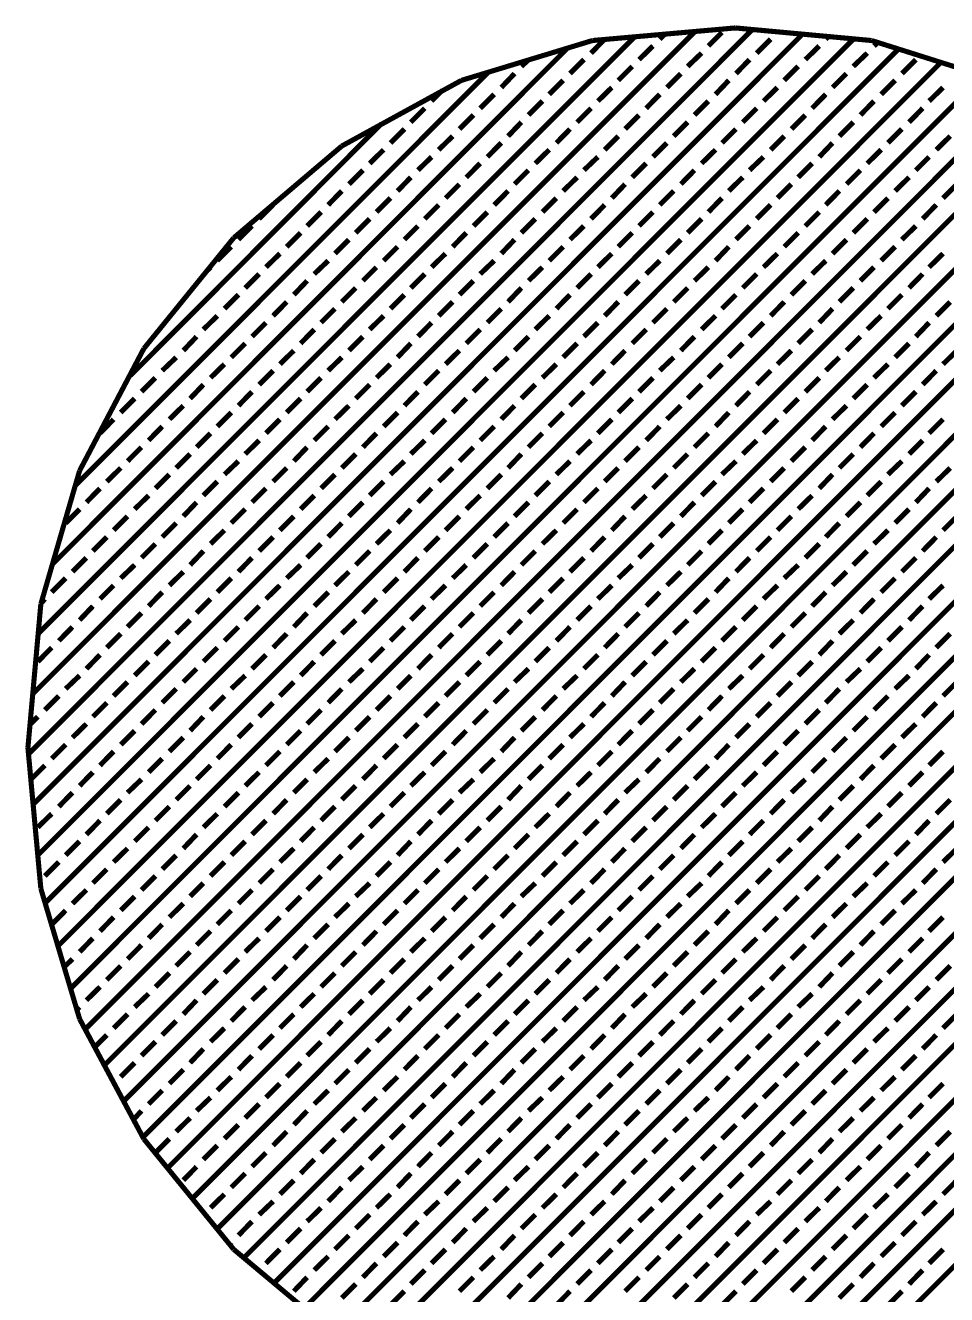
# Model space of a CAD drawing. Extents: x 2 to 176, y -19 to 159.
# Drawn here: x 107.793 to 108.481, y 120.808 to 121.756 of the extents above; entities that cross this region are included whole.
import ezdxf

# ---------------------------------------------------------------- set-up
doc = ezdxf.new("R2010")
doc.units = 0
doc.layers.add('BG_SILKSCREEN_TOP', color=7, linetype='CONTINUOUS')

msp = doc.modelspace()

# ---------------------------------------------------------------- linework, layer by layer
at = {"layer": 'BG_SILKSCREEN_TOP', "const_width": 0.00381}
for points in [[(108.32338, 121.753884), (108.2167, 121.744486)], [(108.425234, 121.744486), (108.32338, 121.753884)], [(107.795568, 121.212102), (108.336334, 121.752868)], [(107.798362, 121.256552), (108.293408, 121.751344)], [(107.79887, 121.174256), (108.373672, 121.749312)], [(107.802426, 121.13641), (108.411518, 121.745502)], [(107.802934, 121.302018), (108.247942, 121.747026)], [(108.2167, 121.744486), (108.11891, 121.714768)], [(108.215684, 121.735088), (108.225336, 121.744994)], [(108.266992, 121.745502), (108.270802, 121.749312)], [(108.303314, 121.740422), (108.313474, 121.750582)], [(108.339382, 121.735088), (108.349796, 121.745502)], [(108.390944, 121.745502), (108.392722, 121.74728)], [(108.520992, 121.71426), (108.425234, 121.744486)], [(107.808014, 121.10085), (108.4453, 121.738136)], [(107.813602, 121.353834), (108.198158, 121.738898)], [(108.251498, 121.730262), (108.261912, 121.740422)], [(108.28782, 121.725182), (108.298234, 121.735088)], [(108.375704, 121.730262), (108.386118, 121.740422)], [(108.411518, 121.725182), (108.421932, 121.735088)], [(108.427012, 121.740422), (108.429806, 121.742962)], [(107.817666, 121.068846), (108.476796, 121.727976)], [(108.163614, 121.725182), (108.168948, 121.730008)], [(108.199936, 121.719848), (108.21035, 121.730262)], [(108.323888, 121.719848), (108.334048, 121.730262)], [(108.44784, 121.719848), (108.458254, 121.730262)], [(107.827064, 121.037096), (108.508292, 121.718324)], [(107.83062, 121.412508), (108.13923, 121.721118)], [(108.148628, 121.709434), (108.158534, 121.719848)], [(108.236004, 121.714768), (108.246418, 121.725182)], [(108.272326, 121.709434), (108.28274, 121.719848)], [(108.359956, 121.714768), (108.37037, 121.725182)], [(108.396024, 121.709434), (108.406438, 121.719848)], [(108.11891, 121.714768), (108.029502, 121.665746)], [(108.096558, 121.699274), (108.104686, 121.707402)], [(108.184442, 121.704354), (108.194856, 121.714768)], [(108.220764, 121.699274), (108.231178, 121.709434)], [(108.308648, 121.704354), (108.318554, 121.714768)], [(108.344462, 121.699274), (108.354876, 121.709434)], [(108.432346, 121.704354), (108.44276, 121.714768)], [(108.46816, 121.699274), (108.478574, 121.709434)], [(107.837986, 121.006616), (108.53674, 121.70537)], [(108.13288, 121.69394), (108.143294, 121.704354)], [(108.168948, 121.68886), (108.179362, 121.699274)], [(108.256832, 121.69394), (108.266992, 121.704354)], [(108.2929, 121.68886), (108.303314, 121.699274)], [(108.380784, 121.69394), (108.390944, 121.704354)], [(108.416852, 121.68886), (108.427012, 121.699274)], [(107.85221, 120.979692), (108.56341, 121.690638)], [(108.081064, 121.683526), (108.091478, 121.69394)], [(108.117386, 121.678446), (108.1278, 121.68886)], [(108.20527, 121.683526), (108.215684, 121.69394)], [(108.241084, 121.678446), (108.251498, 121.68886)], [(108.328968, 121.683526), (108.339382, 121.69394)], [(108.36529, 121.678446), (108.375704, 121.68886)], [(108.453174, 121.683526), (108.463334, 121.69394)], [(107.871514, 121.494296), (108.058966, 121.682256)], [(108.065824, 121.668032), (108.076238, 121.678446)], [(108.153708, 121.673112), (108.163614, 121.683526)], [(108.189776, 121.668032), (108.199936, 121.678446)], [(108.277406, 121.673112), (108.28782, 121.683526)], [(108.313474, 121.668032), (108.323888, 121.678446)], [(108.401104, 121.673112), (108.411518, 121.683526)], [(108.437426, 121.668032), (108.44784, 121.678446)], [(107.866688, 120.953022), (108.589826, 121.675906)], [(108.101892, 121.662952), (108.112306, 121.673112)], [(108.225844, 121.662952), (108.236004, 121.673112)], [(108.349796, 121.662952), (108.359956, 121.673112)], [(108.473494, 121.662952), (108.483908, 121.673112)], [(107.880912, 120.925844), (108.615226, 121.660158)], [(108.029502, 121.665746), (107.94873, 121.597166)], [(108.05033, 121.652792), (108.060744, 121.662952)], [(108.138214, 121.657618), (108.148628, 121.668032)], [(108.174028, 121.652792), (108.184442, 121.662952)], [(108.261912, 121.657618), (108.272326, 121.668032)], [(108.298234, 121.652792), (108.308648, 121.662952)], [(108.386118, 121.657618), (108.396024, 121.668032)], [(108.421932, 121.652792), (108.432346, 121.662952)], [(108.086398, 121.647712), (108.096558, 121.657618)], [(108.122466, 121.642378), (108.13288, 121.652792)], [(108.21035, 121.647712), (108.220764, 121.657618)], [(108.246418, 121.642378), (108.256832, 121.652792)], [(108.334048, 121.647712), (108.344462, 121.657618)], [(108.37037, 121.642378), (108.380784, 121.652792)], [(108.458254, 121.647712), (108.46816, 121.657618)], [(107.899454, 120.902984), (108.637578, 121.641108)], [(108.034836, 121.637298), (108.04525, 121.647712)], [(108.071158, 121.632218), (108.081064, 121.642378)], [(108.158534, 121.637298), (108.168948, 121.647712)], [(108.194856, 121.632218), (108.20527, 121.642378)], [(108.28274, 121.637298), (108.2929, 121.647712)], [(108.318554, 121.632218), (108.328968, 121.642378)], [(108.406438, 121.637298), (108.416852, 121.647712)], [(108.44276, 121.632218), (108.453174, 121.642378)], [(108.019342, 121.621804), (108.029502, 121.632218)], [(108.106972, 121.626884), (108.117386, 121.637298)], [(108.143294, 121.621804), (108.153708, 121.632218)], [(108.231178, 121.626884), (108.241084, 121.637298)], [(108.266992, 121.621804), (108.277406, 121.632218)], [(108.354876, 121.626884), (108.36529, 121.637298)], [(108.390944, 121.621804), (108.401104, 121.632218)], [(108.478574, 121.626884), (108.488988, 121.637298)], [(107.917996, 120.880378), (108.659676, 121.622058)], [(107.96778, 121.61139), (107.978194, 121.621804)], [(108.05541, 121.61647), (108.065824, 121.626884)], [(108.091478, 121.61139), (108.101892, 121.621804)], [(108.179362, 121.61647), (108.189776, 121.626884)], [(108.215684, 121.61139), (108.225844, 121.621804)], [(108.303314, 121.61647), (108.313474, 121.626884)], [(108.339382, 121.61139), (108.349796, 121.621804)], [(108.427012, 121.61647), (108.437426, 121.626884)], [(108.463334, 121.61139), (108.473494, 121.621804)], [(108.003594, 121.606056), (108.014008, 121.61647)], [(108.1278, 121.606056), (108.138214, 121.61647)], [(108.251498, 121.606056), (108.261912, 121.61647)], [(108.375704, 121.606056), (108.386118, 121.61647)], [(107.936538, 120.857518), (108.682028, 121.603262)], [(107.952286, 121.595896), (107.962446, 121.606056)], [(108.039916, 121.600976), (108.05033, 121.61139)], [(108.076238, 121.595896), (108.086398, 121.606056)], [(108.163614, 121.600976), (108.174028, 121.61139)], [(108.199936, 121.595896), (108.21035, 121.606056)], [(108.28782, 121.600976), (108.298234, 121.61139)], [(108.323888, 121.595896), (108.334048, 121.606056)], [(108.411518, 121.600976), (108.421932, 121.61139)], [(108.44784, 121.595896), (108.458254, 121.606056)], [(107.94873, 121.597166), (107.881674, 121.514616)], [(107.988354, 121.590562), (107.998768, 121.600976)], [(108.024422, 121.585482), (108.034836, 121.595896)], [(108.112306, 121.590562), (108.122466, 121.600976)], [(108.148628, 121.585482), (108.158534, 121.595896)], [(108.236004, 121.590562), (108.246418, 121.600976)], [(108.272326, 121.585482), (108.28274, 121.595896)], [(108.359956, 121.590562), (108.37037, 121.600976)], [(108.396024, 121.585482), (108.406438, 121.595896)], [(107.936538, 121.580148), (107.946952, 121.590562)], [(107.97286, 121.575322), (107.983274, 121.585482)], [(108.060744, 121.580148), (108.071158, 121.590562)], [(108.096558, 121.575322), (108.106972, 121.585482)], [(108.184442, 121.580148), (108.194856, 121.590562)], [(108.220764, 121.575322), (108.231178, 121.585482)], [(108.308648, 121.580148), (108.318554, 121.590562)], [(108.344462, 121.575322), (108.354876, 121.585482)], [(108.432346, 121.580148), (108.44276, 121.590562)], [(108.46816, 121.575322), (108.478574, 121.585482)], [(107.929172, 121.572782), (107.931458, 121.575322)], [(107.95635, 120.835928), (108.702348, 121.58218)], [(108.008928, 121.570242), (108.019342, 121.580148)], [(108.04525, 121.565162), (108.05541, 121.575322)], [(108.13288, 121.570242), (108.143294, 121.580148)], [(108.168948, 121.565162), (108.179362, 121.575322)], [(108.256832, 121.570242), (108.266992, 121.580148)], [(108.2929, 121.565162), (108.303314, 121.575322)], [(108.380784, 121.570242), (108.390944, 121.580148)], [(108.416852, 121.565162), (108.427012, 121.575322)], [(107.957366, 121.559828), (107.96778, 121.570242)], [(107.993688, 121.554748), (108.003594, 121.565162)], [(108.081064, 121.559828), (108.091478, 121.570242)], [(108.117386, 121.554748), (108.1278, 121.565162)], [(108.20527, 121.559828), (108.215684, 121.570242)], [(108.241084, 121.554748), (108.251498, 121.565162)], [(108.328968, 121.559828), (108.339382, 121.570242)], [(108.36529, 121.554748), (108.375704, 121.565162)], [(108.453174, 121.559828), (108.463334, 121.570242)], [(107.941872, 121.544334), (107.952286, 121.554748)], [(107.978956, 120.817132), (108.721398, 121.559574)], [(108.029502, 121.549414), (108.039916, 121.559828)], [(108.065824, 121.544334), (108.076238, 121.554748)], [(108.153708, 121.549414), (108.163614, 121.559828)], [(108.189776, 121.544334), (108.199936, 121.554748)], [(108.277406, 121.549414), (108.28782, 121.559828)], [(108.313474, 121.544334), (108.323888, 121.554748)], [(108.401104, 121.549414), (108.411518, 121.559828)], [(108.437426, 121.544334), (108.44784, 121.554748)], [(107.978194, 121.539), (107.988354, 121.549414)], [(108.101892, 121.539), (108.112306, 121.549414)], [(108.225844, 121.539), (108.236004, 121.549414)], [(108.349796, 121.539), (108.359956, 121.549414)], [(108.473494, 121.539), (108.483908, 121.549414)], [(107.926124, 121.52884), (107.936538, 121.539)], [(108.001054, 120.798082), (108.73994, 121.536968)], [(108.014008, 121.53392), (108.024422, 121.544334)], [(108.05033, 121.52884), (108.060744, 121.539)], [(108.138214, 121.53392), (108.148628, 121.544334)], [(108.174028, 121.52884), (108.184442, 121.539)], [(108.261912, 121.53392), (108.272326, 121.544334)], [(108.298234, 121.52884), (108.308648, 121.539)], [(108.386118, 121.53392), (108.396024, 121.544334)], [(108.421932, 121.52884), (108.432346, 121.539)], [(107.962446, 121.523506), (107.97286, 121.53392)], [(107.998768, 121.518426), (108.008928, 121.52884)], [(108.086398, 121.523506), (108.096558, 121.53392)], [(108.122466, 121.518426), (108.13288, 121.52884)], [(108.21035, 121.523506), (108.220764, 121.53392)], [(108.246418, 121.518426), (108.256832, 121.52884)], [(108.334048, 121.523506), (108.344462, 121.53392)], [(108.37037, 121.518426), (108.380784, 121.52884)], [(108.458254, 121.523506), (108.46816, 121.53392)], [(107.911138, 121.513092), (107.921044, 121.523506)], [(107.946952, 121.508012), (107.957366, 121.518426)], [(108.034836, 121.513092), (108.04525, 121.523506)], [(108.071158, 121.508012), (108.081064, 121.518426)], [(108.158534, 121.513092), (108.168948, 121.523506)], [(108.194856, 121.508012), (108.20527, 121.518426)], [(108.28274, 121.513092), (108.2929, 121.523506)], [(108.318554, 121.508012), (108.328968, 121.518426)], [(108.406438, 121.513092), (108.416852, 121.523506)], [(108.44276, 121.508012), (108.453174, 121.518426)], [(107.881674, 121.514616), (107.833668, 121.42343)], [(107.89539, 121.498106), (107.905804, 121.508012)], [(107.983274, 121.502932), (107.993688, 121.513092)], [(108.019342, 121.498106), (108.029502, 121.508012)], [(108.02366, 120.77954), (108.758736, 121.514616)], [(108.106972, 121.502932), (108.117386, 121.513092)], [(108.143294, 121.498106), (108.153708, 121.508012)], [(108.231178, 121.502932), (108.241084, 121.513092)], [(108.266992, 121.498106), (108.277406, 121.508012)], [(108.354876, 121.502932), (108.36529, 121.513092)], [(108.390944, 121.498106), (108.401104, 121.508012)], [(108.478574, 121.502932), (108.488988, 121.513092)], [(107.931458, 121.492772), (107.941872, 121.502932)], [(107.96778, 121.487692), (107.978194, 121.498106)], [(108.05541, 121.492772), (108.065824, 121.502932)], [(108.091478, 121.487692), (108.101892, 121.498106)], [(108.179362, 121.492772), (108.189776, 121.502932)], [(108.215684, 121.487692), (108.225844, 121.498106)], [(108.303314, 121.492772), (108.313474, 121.502932)], [(108.339382, 121.487692), (108.349796, 121.498106)], [(108.427012, 121.492772), (108.437426, 121.502932)], [(108.463334, 121.487692), (108.473494, 121.498106)], [(107.879896, 121.482358), (107.89031, 121.492772)], [(108.003594, 121.482358), (108.014008, 121.492772)], [(108.048806, 120.763284), (108.773976, 121.488454)], [(108.1278, 121.482358), (108.138214, 121.492772)], [(108.251498, 121.482358), (108.261912, 121.492772)], [(108.375704, 121.482358), (108.386118, 121.492772)], [(107.916218, 121.477278), (107.926124, 121.487692)], [(107.952286, 121.471944), (107.962446, 121.482358)], [(108.039916, 121.477278), (108.05033, 121.487692)], [(108.076238, 121.471944), (108.086398, 121.482358)], [(108.163614, 121.477278), (108.174028, 121.487692)], [(108.199936, 121.471944), (108.21035, 121.482358)], [(108.28782, 121.477278), (108.298234, 121.487692)], [(108.323888, 121.471944), (108.334048, 121.482358)], [(108.411518, 121.477278), (108.421932, 121.487692)], [(108.44784, 121.471944), (108.458254, 121.482358)], [(107.864402, 121.466864), (107.874816, 121.477278)], [(107.900724, 121.461784), (107.911138, 121.471944)], [(107.988354, 121.466864), (107.998768, 121.477278)], [(108.024422, 121.461784), (108.034836, 121.471944)], [(108.112306, 121.466864), (108.122466, 121.477278)], [(108.148628, 121.461784), (108.158534, 121.471944)], [(108.236004, 121.466864), (108.246418, 121.477278)], [(108.272326, 121.461784), (108.28274, 121.471944)], [(108.359956, 121.466864), (108.37037, 121.477278)], [(108.396024, 121.461784), (108.406438, 121.471944)], [(107.848908, 121.45137), (107.859068, 121.461784)], [(107.936538, 121.45645), (107.946952, 121.466864)], [(107.97286, 121.45137), (107.983274, 121.461784)], [(108.060744, 121.45645), (108.071158, 121.466864)], [(108.075476, 120.748806), (108.788454, 121.461784)], [(108.096558, 121.45137), (108.106972, 121.461784)], [(108.184442, 121.45645), (108.194856, 121.466864)], [(108.220764, 121.45137), (108.231178, 121.461784)], [(108.308648, 121.45645), (108.318554, 121.466864)], [(108.344462, 121.45137), (108.354876, 121.461784)], [(108.432346, 121.45645), (108.44276, 121.466864)], [(108.46816, 121.45137), (108.478574, 121.461784)], [(107.88523, 121.446036), (107.89539, 121.45645)], [(107.921044, 121.440956), (107.931458, 121.45137)], [(108.008928, 121.446036), (108.019342, 121.45645)], [(108.04525, 121.440956), (108.05541, 121.45137)], [(108.13288, 121.446036), (108.143294, 121.45645)], [(108.168948, 121.440956), (108.179362, 121.45137)], [(108.256832, 121.446036), (108.266992, 121.45645)], [(108.2929, 121.440956), (108.303314, 121.45137)], [(108.380784, 121.446036), (108.390944, 121.45645)], [(108.416852, 121.440956), (108.427012, 121.45137)], [(107.957366, 121.435876), (107.96778, 121.446036)], [(108.081064, 121.435876), (108.091478, 121.446036)], [(108.20527, 121.435876), (108.215684, 121.446036)], [(108.328968, 121.435876), (108.339382, 121.446036)], [(108.453174, 121.435876), (108.463334, 121.446036)], [(107.869482, 121.430542), (107.879896, 121.440956)], [(107.905804, 121.425462), (107.916218, 121.435876)], [(107.993688, 121.430542), (108.003594, 121.440956)], [(108.029502, 121.425462), (108.039916, 121.435876)], [(108.102146, 120.734074), (108.802932, 121.435114)], [(108.117386, 121.430542), (108.1278, 121.440956)], [(108.153708, 121.425462), (108.163614, 121.435876)], [(108.241084, 121.430542), (108.251498, 121.440956)], [(108.277406, 121.425462), (108.28782, 121.435876)], [(108.36529, 121.430542), (108.375704, 121.440956)], [(108.401104, 121.425462), (108.411518, 121.435876)], [(107.833668, 121.42343), (107.804712, 121.323862)], [(107.853988, 121.415302), (107.864402, 121.425462)], [(107.941872, 121.420636), (107.952286, 121.430542)], [(107.978194, 121.415302), (107.988354, 121.425462)], [(108.065824, 121.420636), (108.076238, 121.430542)], [(108.101892, 121.415302), (108.112306, 121.425462)], [(108.189776, 121.420636), (108.199936, 121.430542)], [(108.225844, 121.415302), (108.236004, 121.425462)], [(108.313474, 121.420636), (108.323888, 121.430542)], [(108.349796, 121.415302), (108.359956, 121.425462)], [(108.437426, 121.420636), (108.44784, 121.430542)], [(108.473494, 121.415302), (108.483908, 121.425462)], [(107.89031, 121.410222), (107.900724, 121.420636)], [(107.926124, 121.404888), (107.936538, 121.415302)], [(108.014008, 121.410222), (108.024422, 121.420636)], [(108.05033, 121.404888), (108.060744, 121.415302)], [(108.138214, 121.410222), (108.148628, 121.420636)], [(108.174028, 121.404888), (108.184442, 121.415302)], [(108.261912, 121.410222), (108.272326, 121.420636)], [(108.298234, 121.404888), (108.308648, 121.415302)], [(108.386118, 121.410222), (108.396024, 121.420636)], [(108.421932, 121.404888), (108.432346, 121.415302)], [(107.838748, 121.399808), (107.848908, 121.410222)], [(107.874816, 121.394728), (107.88523, 121.404888)], [(107.962446, 121.399808), (107.97286, 121.410222)], [(107.998768, 121.394728), (108.008928, 121.404888)], [(108.086398, 121.399808), (108.096558, 121.410222)], [(108.122466, 121.394728), (108.13288, 121.404888)], [(108.130848, 120.72112), (108.815378, 121.40565)], [(108.21035, 121.399808), (108.220764, 121.410222)], [(108.246418, 121.394728), (108.256832, 121.404888)], [(108.334048, 121.399808), (108.344462, 121.410222)], [(108.37037, 121.394728), (108.380784, 121.404888)], [(108.458254, 121.399808), (108.46816, 121.410222)], [(107.823254, 121.384314), (107.833668, 121.394728)], [(107.911138, 121.389394), (107.921044, 121.399808)], [(107.946952, 121.384314), (107.957366, 121.394728)], [(108.034836, 121.389394), (108.04525, 121.399808)], [(108.071158, 121.384314), (108.081064, 121.394728)], [(108.158534, 121.389394), (108.168948, 121.399808)], [(108.194856, 121.384314), (108.20527, 121.394728)], [(108.28274, 121.389394), (108.2929, 121.399808)], [(108.318554, 121.384314), (108.328968, 121.394728)], [(108.406438, 121.389394), (108.416852, 121.399808)], [(108.44276, 121.384314), (108.453174, 121.394728)], [(107.859068, 121.37898), (107.869482, 121.389394)], [(107.89539, 121.3739), (107.905804, 121.384314)], [(107.983274, 121.37898), (107.993688, 121.389394)], [(108.019342, 121.3739), (108.029502, 121.384314)], [(108.106972, 121.37898), (108.117386, 121.389394)], [(108.143294, 121.3739), (108.153708, 121.384314)], [(108.231178, 121.37898), (108.241084, 121.389394)], [(108.266992, 121.3739), (108.277406, 121.384314)], [(108.354876, 121.37898), (108.36529, 121.389394)], [(108.390944, 121.3739), (108.401104, 121.384314)], [(108.478574, 121.37898), (108.488988, 121.389394)], [(107.931458, 121.36882), (107.941872, 121.37898)], [(108.05541, 121.36882), (108.065824, 121.37898)], [(108.179362, 121.36882), (108.189776, 121.37898)], [(108.303314, 121.36882), (108.313474, 121.37898)], [(108.427012, 121.36882), (108.437426, 121.37898)], [(107.843574, 121.363486), (107.853988, 121.3739)], [(107.879896, 121.358406), (107.89031, 121.36882)], [(107.96778, 121.363486), (107.978194, 121.3739)], [(108.003594, 121.358406), (108.014008, 121.36882)], [(108.091478, 121.363486), (108.101892, 121.3739)], [(108.1278, 121.358406), (108.138214, 121.36882)], [(108.162344, 120.711468), (108.824776, 121.3739)], [(108.215684, 121.363486), (108.225844, 121.3739)], [(108.251498, 121.358406), (108.261912, 121.36882)], [(108.339382, 121.363486), (108.349796, 121.3739)], [(108.375704, 121.358406), (108.386118, 121.36882)], [(108.463334, 121.363486), (108.473494, 121.3739)], [(107.828334, 121.347992), (107.838748, 121.358406)], [(107.916218, 121.353072), (107.926124, 121.363486)], [(107.952286, 121.347992), (107.962446, 121.358406)], [(108.039916, 121.353072), (108.05033, 121.363486)], [(108.076238, 121.347992), (108.086398, 121.358406)], [(108.163614, 121.353072), (108.174028, 121.363486)], [(108.199936, 121.347992), (108.21035, 121.358406)], [(108.28782, 121.353072), (108.298234, 121.363486)], [(108.323888, 121.347992), (108.334048, 121.358406)], [(108.411518, 121.353072), (108.421932, 121.363486)], [(108.44784, 121.347992), (108.458254, 121.358406)], [(107.864402, 121.343166), (107.874816, 121.353072)], [(107.900724, 121.337832), (107.911138, 121.347992)], [(107.988354, 121.343166), (107.998768, 121.353072)], [(108.024422, 121.337832), (108.034836, 121.347992)], [(108.112306, 121.343166), (108.122466, 121.353072)], [(108.148628, 121.337832), (108.158534, 121.347992)], [(108.236004, 121.343166), (108.246418, 121.353072)], [(108.272326, 121.337832), (108.28274, 121.347992)], [(108.359956, 121.343166), (108.37037, 121.353072)], [(108.396024, 121.337832), (108.406438, 121.347992)], [(107.81284, 121.332752), (107.823254, 121.343166)], [(107.848908, 121.327672), (107.859068, 121.337832)], [(107.936538, 121.332752), (107.946952, 121.343166)], [(107.97286, 121.327672), (107.983274, 121.337832)], [(108.060744, 121.332752), (108.071158, 121.343166)], [(108.096558, 121.327672), (108.106972, 121.337832)], [(108.184442, 121.332752), (108.194856, 121.343166)], [(108.194094, 120.701816), (108.833666, 121.341642)], [(108.220764, 121.327672), (108.231178, 121.337832)], [(108.308648, 121.332752), (108.318554, 121.343166)], [(108.344462, 121.327672), (108.354876, 121.337832)], [(108.432346, 121.332752), (108.44276, 121.343166)], [(108.46816, 121.327672), (108.478574, 121.337832)], [(107.804966, 121.324624), (107.80776, 121.327672)], [(107.88523, 121.322338), (107.89539, 121.332752)], [(107.921044, 121.317258), (107.931458, 121.327672)], [(108.008928, 121.322338), (108.019342, 121.332752)], [(108.04525, 121.317258), (108.05541, 121.327672)], [(108.13288, 121.322338), (108.143294, 121.332752)], [(108.168948, 121.317258), (108.179362, 121.327672)], [(108.256832, 121.322338), (108.266992, 121.332752)], [(108.2929, 121.317258), (108.303314, 121.327672)], [(108.380784, 121.322338), (108.390944, 121.332752)], [(108.416852, 121.317258), (108.427012, 121.327672)], [(107.804712, 121.323862), (107.79506, 121.216674)], [(107.833668, 121.311924), (107.843574, 121.322338)], [(107.957366, 121.311924), (107.96778, 121.322338)], [(108.081064, 121.311924), (108.091478, 121.322338)], [(108.20527, 121.311924), (108.215684, 121.322338)], [(108.328968, 121.311924), (108.339382, 121.322338)], [(108.453174, 121.311924), (108.463334, 121.322338)], [(107.869482, 121.306844), (107.879896, 121.317258)], [(107.905804, 121.301764), (107.916218, 121.311924)], [(107.993688, 121.306844), (108.003594, 121.317258)], [(108.029502, 121.301764), (108.039916, 121.311924)], [(108.117386, 121.306844), (108.1278, 121.317258)], [(108.153708, 121.301764), (108.163614, 121.311924)], [(108.241084, 121.306844), (108.251498, 121.317258)], [(108.277406, 121.301764), (108.28782, 121.311924)], [(108.36529, 121.306844), (108.375704, 121.317258)], [(108.401104, 121.301764), (108.411518, 121.311924)], [(107.818174, 121.29643), (107.828334, 121.306844)], [(107.853988, 121.29135), (107.864402, 121.301764)], [(107.941872, 121.29643), (107.952286, 121.306844)], [(107.978194, 121.29135), (107.988354, 121.301764)], [(108.065824, 121.29643), (108.076238, 121.306844)], [(108.101892, 121.29135), (108.112306, 121.301764)], [(108.189776, 121.29643), (108.199936, 121.306844)], [(108.225844, 121.29135), (108.236004, 121.301764)], [(108.227368, 120.693942), (108.840524, 121.307098)], [(108.313474, 121.29643), (108.323888, 121.306844)], [(108.349796, 121.29135), (108.359956, 121.301764)], [(108.437426, 121.29643), (108.44784, 121.306844)], [(108.473494, 121.29135), (108.483908, 121.301764)], [(107.802426, 121.280936), (107.81284, 121.29135)], [(107.89031, 121.286016), (107.900724, 121.29643)], [(107.926124, 121.280936), (107.936538, 121.29135)], [(108.014008, 121.286016), (108.024422, 121.29643)], [(108.05033, 121.280936), (108.060744, 121.29135)], [(108.138214, 121.286016), (108.148628, 121.29643)], [(108.174028, 121.280936), (108.184442, 121.29135)], [(108.261912, 121.286016), (108.272326, 121.29643)], [(108.298234, 121.280936), (108.308648, 121.29135)], [(108.386118, 121.286016), (108.396024, 121.29643)], [(108.421932, 121.280936), (108.432346, 121.29135)], [(107.838748, 121.275602), (107.848908, 121.286016)], [(107.874816, 121.270522), (107.88523, 121.280936)], [(107.962446, 121.275602), (107.97286, 121.286016)], [(107.998768, 121.270522), (108.008928, 121.280936)], [(108.086398, 121.275602), (108.096558, 121.286016)], [(108.122466, 121.270522), (108.13288, 121.280936)], [(108.21035, 121.275602), (108.220764, 121.286016)], [(108.246418, 121.270522), (108.256832, 121.280936)], [(108.334048, 121.275602), (108.344462, 121.286016)], [(108.37037, 121.270522), (108.380784, 121.280936)], [(108.458254, 121.275602), (108.46816, 121.286016)], [(107.911138, 121.265696), (107.921044, 121.275602)], [(108.034836, 121.265696), (108.04525, 121.275602)], [(108.158534, 121.265696), (108.168948, 121.275602)], [(108.28274, 121.265696), (108.2929, 121.275602)], [(108.406438, 121.265696), (108.416852, 121.275602)], [(107.823254, 121.260616), (107.833668, 121.270522)], [(107.859068, 121.255282), (107.869482, 121.265696)], [(107.946952, 121.260616), (107.957366, 121.270522)], [(107.983274, 121.255282), (107.993688, 121.265696)], [(108.071158, 121.260616), (108.081064, 121.270522)], [(108.106972, 121.255282), (108.117386, 121.265696)], [(108.194856, 121.260616), (108.20527, 121.270522)], [(108.231178, 121.255282), (108.241084, 121.265696)], [(108.265214, 120.69064), (108.84281, 121.268236)], [(108.318554, 121.260616), (108.328968, 121.270522)], [(108.354876, 121.255282), (108.36529, 121.265696)], [(108.44276, 121.260616), (108.453174, 121.270522)], [(108.478574, 121.255282), (108.488988, 121.265696)], [(107.80776, 121.244868), (107.818174, 121.255282)], [(107.89539, 121.250202), (107.905804, 121.260616)], [(107.931458, 121.244868), (107.941872, 121.255282)], [(108.019342, 121.250202), (108.029502, 121.260616)], [(108.05541, 121.244868), (108.065824, 121.255282)], [(108.143294, 121.250202), (108.153708, 121.260616)], [(108.179362, 121.244868), (108.189776, 121.255282)], [(108.266992, 121.250202), (108.277406, 121.260616)], [(108.303314, 121.244868), (108.313474, 121.255282)], [(108.390944, 121.250202), (108.401104, 121.260616)], [(108.427012, 121.244868), (108.437426, 121.255282)], [(107.843574, 121.239788), (107.853988, 121.250202)], [(107.879896, 121.234454), (107.89031, 121.244868)], [(107.96778, 121.239788), (107.978194, 121.250202)], [(108.003594, 121.234454), (108.014008, 121.244868)], [(108.091478, 121.239788), (108.101892, 121.250202)], [(108.1278, 121.234454), (108.138214, 121.244868)], [(108.215684, 121.239788), (108.225844, 121.250202)], [(108.251498, 121.234454), (108.261912, 121.244868)], [(108.339382, 121.239788), (108.349796, 121.250202)], [(108.375704, 121.234454), (108.386118, 121.244868)], [(108.463334, 121.239788), (108.473494, 121.250202)], [(107.796584, 121.233946), (107.802426, 121.239788)], [(107.828334, 121.224294), (107.838748, 121.234454)], [(107.916218, 121.229374), (107.926124, 121.239788)], [(107.952286, 121.224294), (107.962446, 121.234454)], [(108.039916, 121.229374), (108.05033, 121.239788)], [(108.076238, 121.224294), (108.086398, 121.234454)], [(108.163614, 121.229374), (108.174028, 121.239788)], [(108.199936, 121.224294), (108.21035, 121.234454)], [(108.28782, 121.229374), (108.298234, 121.239788)], [(108.323888, 121.224294), (108.334048, 121.234454)], [(108.411518, 121.229374), (108.421932, 121.239788)], [(108.44784, 121.224294), (108.458254, 121.234454)], [(107.864402, 121.21896), (107.874816, 121.229374)], [(107.900724, 121.21388), (107.911138, 121.224294)], [(107.988354, 121.21896), (107.998768, 121.229374)], [(108.024422, 121.21388), (108.034836, 121.224294)], [(108.112306, 121.21896), (108.122466, 121.229374)], [(108.148628, 121.21388), (108.158534, 121.224294)], [(108.236004, 121.21896), (108.246418, 121.229374)], [(108.272326, 121.21388), (108.28274, 121.224294)], [(108.30306, 120.687084), (108.84535, 121.229374)], [(108.359956, 121.21896), (108.37037, 121.229374)], [(108.396024, 121.21388), (108.406438, 121.224294)], [(107.79506, 121.216674), (107.804712, 121.111518)], [(107.81284, 121.208546), (107.823254, 121.21896)], [(107.848908, 121.203466), (107.859068, 121.21388)], [(107.936538, 121.208546), (107.946952, 121.21896)], [(107.97286, 121.203466), (107.983274, 121.21388)], [(108.060744, 121.208546), (108.071158, 121.21896)], [(108.096558, 121.203466), (108.106972, 121.21388)], [(108.184442, 121.208546), (108.194856, 121.21896)], [(108.220764, 121.203466), (108.231178, 121.21388)], [(108.308648, 121.208546), (108.318554, 121.21896)], [(108.344462, 121.203466), (108.354876, 121.21388)], [(108.432346, 121.208546), (108.44276, 121.21896)], [(108.46816, 121.203466), (108.478574, 121.21388)], [(107.88523, 121.198386), (107.89539, 121.208546)], [(108.008928, 121.198386), (108.019342, 121.208546)], [(108.13288, 121.198386), (108.143294, 121.208546)], [(108.256832, 121.198386), (108.266992, 121.208546)], [(108.380784, 121.198386), (108.390944, 121.208546)], [(107.797346, 121.193052), (107.80776, 121.203466)], [(107.833668, 121.188226), (107.843574, 121.198386)], [(107.921044, 121.193052), (107.931458, 121.203466)], [(107.957366, 121.188226), (107.96778, 121.198386)], [(108.04525, 121.193052), (108.05541, 121.203466)], [(108.081064, 121.188226), (108.091478, 121.198386)], [(108.168948, 121.193052), (108.179362, 121.203466)], [(108.20527, 121.188226), (108.215684, 121.198386)], [(108.2929, 121.193052), (108.303314, 121.203466)], [(108.328968, 121.188226), (108.339382, 121.198386)], [(108.416852, 121.193052), (108.427012, 121.203466)], [(108.453174, 121.188226), (108.463334, 121.198386)], [(107.869482, 121.183146), (107.879896, 121.193052)], [(107.905804, 121.177812), (107.916218, 121.188226)], [(107.993688, 121.183146), (108.003594, 121.193052)], [(108.029502, 121.177812), (108.039916, 121.188226)], [(108.117386, 121.183146), (108.1278, 121.193052)], [(108.153708, 121.177812), (108.163614, 121.188226)], [(108.241084, 121.183146), (108.251498, 121.193052)], [(108.277406, 121.177812), (108.28782, 121.188226)], [(108.34497, 120.687846), (108.843572, 121.186448)], [(108.36529, 121.183146), (108.375704, 121.193052)], [(108.401104, 121.177812), (108.411518, 121.188226)], [(107.818174, 121.172732), (107.828334, 121.183146)], [(107.853988, 121.167398), (107.864402, 121.177812)], [(107.941872, 121.172732), (107.952286, 121.183146)], [(107.978194, 121.167398), (107.988354, 121.177812)], [(108.065824, 121.172732), (108.076238, 121.183146)], [(108.101892, 121.167398), (108.112306, 121.177812)], [(108.189776, 121.172732), (108.199936, 121.183146)], [(108.225844, 121.167398), (108.236004, 121.177812)], [(108.313474, 121.172732), (108.323888, 121.183146)], [(108.349796, 121.167398), (108.359956, 121.177812)], [(108.437426, 121.172732), (108.44784, 121.183146)], [(108.473494, 121.167398), (108.483908, 121.177812)], [(107.802426, 121.157238), (107.81284, 121.167398)], [(107.89031, 121.162318), (107.900724, 121.172732)], [(107.926124, 121.157238), (107.936538, 121.167398)], [(108.014008, 121.162318), (108.024422, 121.172732)], [(108.05033, 121.157238), (108.060744, 121.167398)], [(108.138214, 121.162318), (108.148628, 121.172732)], [(108.174028, 121.157238), (108.184442, 121.167398)], [(108.261912, 121.162318), (108.272326, 121.172732)], [(108.298234, 121.157238), (108.308648, 121.167398)], [(108.386118, 121.162318), (108.396024, 121.172732)], [(108.421932, 121.157238), (108.432346, 121.167398)], [(107.838748, 121.151904), (107.848908, 121.162318)], [(107.874816, 121.146824), (107.88523, 121.157238)], [(107.962446, 121.151904), (107.97286, 121.162318)], [(107.998768, 121.146824), (108.008928, 121.157238)], [(108.086398, 121.151904), (108.096558, 121.162318)], [(108.122466, 121.146824), (108.13288, 121.157238)], [(108.21035, 121.151904), (108.220764, 121.162318)], [(108.246418, 121.146824), (108.256832, 121.157238)], [(108.334048, 121.151904), (108.344462, 121.162318)], [(108.37037, 121.146824), (108.380784, 121.157238)], [(108.458254, 121.151904), (108.46816, 121.162318)], [(107.911138, 121.14149), (107.921044, 121.151904)], [(108.034836, 121.14149), (108.04525, 121.151904)], [(108.158534, 121.14149), (108.168948, 121.151904)], [(108.28274, 121.14149), (108.2929, 121.151904)], [(108.406438, 121.14149), (108.416852, 121.151904)], [(107.823254, 121.13641), (107.833668, 121.146824)], [(107.859068, 121.13133), (107.869482, 121.14149)], [(107.946952, 121.13641), (107.957366, 121.146824)], [(107.983274, 121.13133), (107.993688, 121.14149)], [(108.071158, 121.13641), (108.081064, 121.146824)], [(108.106972, 121.13133), (108.117386, 121.14149)], [(108.194856, 121.13641), (108.20527, 121.146824)], [(108.231178, 121.13133), (108.241084, 121.14149)], [(108.318554, 121.13641), (108.328968, 121.146824)], [(108.354876, 121.13133), (108.36529, 121.14149)], [(108.44276, 121.13641), (108.453174, 121.146824)], [(108.478574, 121.13133), (108.488988, 121.14149)], [(107.80776, 121.120916), (107.818174, 121.13133)], [(107.89539, 121.125996), (107.905804, 121.13641)], [(107.931458, 121.120916), (107.941872, 121.13133)], [(108.019342, 121.125996), (108.029502, 121.13641)], [(108.05541, 121.120916), (108.065824, 121.13133)], [(108.143294, 121.125996), (108.153708, 121.13641)], [(108.179362, 121.120916), (108.189776, 121.13133)], [(108.266992, 121.125996), (108.277406, 121.13641)], [(108.303314, 121.120916), (108.313474, 121.13133)], [(108.390944, 121.125996), (108.401104, 121.13641)], [(108.427012, 121.120916), (108.437426, 121.13133)], [(107.843574, 121.115582), (107.853988, 121.125996)], [(107.879896, 121.110502), (107.89031, 121.120916)], [(107.96778, 121.115582), (107.978194, 121.125996)], [(108.003594, 121.110502), (108.014008, 121.120916)], [(108.091478, 121.115582), (108.101892, 121.125996)], [(108.1278, 121.110502), (108.138214, 121.120916)], [(108.215684, 121.115582), (108.225844, 121.125996)], [(108.251498, 121.110502), (108.261912, 121.120916)], [(108.339382, 121.115582), (108.349796, 121.125996)], [(108.375704, 121.110502), (108.386118, 121.120916)], [(108.463334, 121.115582), (108.473494, 121.125996)], [(107.804712, 121.111518), (107.833668, 121.014236)], [(107.828334, 121.100342), (107.838748, 121.110502)], [(107.916218, 121.105676), (107.926124, 121.115582)], [(107.952286, 121.100342), (107.962446, 121.110502)], [(108.039916, 121.105676), (108.05033, 121.115582)], [(108.076238, 121.100342), (108.086398, 121.110502)], [(108.163614, 121.105676), (108.174028, 121.115582)], [(108.199936, 121.100342), (108.21035, 121.110502)], [(108.28782, 121.105676), (108.298234, 121.115582)], [(108.323888, 121.100342), (108.334048, 121.110502)], [(108.411518, 121.105676), (108.421932, 121.115582)], [(108.44784, 121.100342), (108.458254, 121.110502)], [(107.864402, 121.095262), (107.874816, 121.105676)], [(107.900724, 121.090182), (107.911138, 121.100342)], [(107.988354, 121.095262), (107.998768, 121.105676)], [(108.024422, 121.090182), (108.034836, 121.100342)], [(108.112306, 121.095262), (108.122466, 121.105676)], [(108.148628, 121.090182), (108.158534, 121.100342)], [(108.236004, 121.095262), (108.246418, 121.105676)], [(108.272326, 121.090182), (108.28274, 121.100342)], [(108.359956, 121.095262), (108.37037, 121.105676)], [(108.396024, 121.090182), (108.406438, 121.100342)], [(107.81284, 121.084848), (107.823254, 121.095262)], [(107.936538, 121.084848), (107.946952, 121.095262)], [(108.060744, 121.084848), (108.071158, 121.095262)], [(108.184442, 121.084848), (108.194856, 121.095262)], [(108.308648, 121.084848), (108.318554, 121.095262)], [(108.432346, 121.084848), (108.44276, 121.095262)], [(107.848908, 121.079768), (107.859068, 121.090182)], [(107.88523, 121.074434), (107.89539, 121.084848)], [(107.97286, 121.079768), (107.983274, 121.090182)], [(108.008928, 121.074434), (108.019342, 121.084848)], [(108.096558, 121.079768), (108.106972, 121.090182)], [(108.13288, 121.074434), (108.143294, 121.084848)], [(108.220764, 121.079768), (108.231178, 121.090182)], [(108.256832, 121.074434), (108.266992, 121.084848)], [(108.344462, 121.079768), (108.354876, 121.090182)], [(108.380784, 121.074434), (108.390944, 121.084848)], [(108.46816, 121.079768), (108.478574, 121.090182)], [(107.833668, 121.064274), (107.843574, 121.074434)], [(107.921044, 121.069354), (107.931458, 121.079768)], [(107.957366, 121.064274), (107.96778, 121.074434)], [(108.04525, 121.069354), (108.05541, 121.079768)], [(108.081064, 121.064274), (108.091478, 121.074434)], [(108.168948, 121.069354), (108.179362, 121.079768)], [(108.20527, 121.064274), (108.215684, 121.074434)], [(108.2929, 121.069354), (108.303314, 121.079768)], [(108.328968, 121.064274), (108.339382, 121.074434)], [(108.416852, 121.069354), (108.427012, 121.079768)], [(108.453174, 121.064274), (108.463334, 121.074434)], [(107.869482, 121.05894), (107.879896, 121.069354)], [(107.905804, 121.05386), (107.916218, 121.064274)], [(107.993688, 121.05894), (108.003594, 121.069354)], [(108.029502, 121.05386), (108.039916, 121.064274)], [(108.117386, 121.05894), (108.1278, 121.069354)], [(108.153708, 121.05386), (108.163614, 121.064274)], [(108.241084, 121.05894), (108.251498, 121.069354)], [(108.277406, 121.05386), (108.28782, 121.064274)], [(108.36529, 121.05894), (108.375704, 121.069354)], [(108.401104, 121.05386), (108.411518, 121.064274)], [(107.822238, 121.053098), (107.828334, 121.05894)], [(107.853988, 121.043446), (107.864402, 121.05386)], [(107.941872, 121.048526), (107.952286, 121.05894)], [(107.978194, 121.043446), (107.988354, 121.05386)], [(108.065824, 121.048526), (108.076238, 121.05894)], [(108.101892, 121.043446), (108.112306, 121.05386)], [(108.189776, 121.048526), (108.199936, 121.05894)], [(108.225844, 121.043446), (108.236004, 121.05386)], [(108.313474, 121.048526), (108.323888, 121.05894)], [(108.349796, 121.043446), (108.359956, 121.05386)], [(108.437426, 121.048526), (108.44784, 121.05894)], [(108.473494, 121.043446), (108.483908, 121.05386)], [(107.89031, 121.038112), (107.900724, 121.048526)], [(107.926124, 121.033032), (107.936538, 121.043446)], [(108.014008, 121.038112), (108.024422, 121.048526)], [(108.05033, 121.033032), (108.060744, 121.043446)], [(108.138214, 121.038112), (108.148628, 121.048526)], [(108.174028, 121.033032), (108.184442, 121.043446)], [(108.261912, 121.038112), (108.272326, 121.048526)], [(108.298234, 121.033032), (108.308648, 121.043446)], [(108.386118, 121.038112), (108.396024, 121.048526)], [(108.421932, 121.033032), (108.432346, 121.043446)], [(107.838748, 121.028206), (107.848908, 121.038112)], [(107.962446, 121.028206), (107.97286, 121.038112)], [(108.086398, 121.028206), (108.096558, 121.038112)], [(108.21035, 121.028206), (108.220764, 121.038112)], [(108.334048, 121.028206), (108.344462, 121.038112)], [(108.458254, 121.028206), (108.46816, 121.038112)], [(107.874816, 121.023126), (107.88523, 121.033032)], [(107.911138, 121.017792), (107.921044, 121.028206)], [(107.998768, 121.023126), (108.008928, 121.033032)], [(108.034836, 121.017792), (108.04525, 121.028206)], [(108.122466, 121.023126), (108.13288, 121.033032)], [(108.158534, 121.017792), (108.168948, 121.028206)], [(108.246418, 121.023126), (108.256832, 121.033032)], [(108.28274, 121.017792), (108.2929, 121.028206)], [(108.37037, 121.023126), (108.380784, 121.033032)], [(108.406438, 121.017792), (108.416852, 121.028206)], [(107.831636, 121.021094), (107.833668, 121.023126)], [(107.859068, 121.007378), (107.869482, 121.017792)], [(107.946952, 121.012712), (107.957366, 121.023126)], [(107.983274, 121.007378), (107.993688, 121.017792)], [(108.071158, 121.012712), (108.081064, 121.023126)], [(108.106972, 121.007378), (108.117386, 121.017792)], [(108.194856, 121.012712), (108.20527, 121.023126)], [(108.231178, 121.007378), (108.241084, 121.017792)], [(108.318554, 121.012712), (108.328968, 121.023126)], [(108.354876, 121.007378), (108.36529, 121.017792)], [(108.44276, 121.012712), (108.453174, 121.023126)], [(108.478574, 121.007378), (108.488988, 121.017792)], [(107.833668, 121.014236), (107.881674, 120.924574)], [(107.89539, 121.002298), (107.905804, 121.012712)], [(107.931458, 120.997218), (107.941872, 121.007378)], [(108.019342, 121.002298), (108.029502, 121.012712)], [(108.05541, 120.997218), (108.065824, 121.007378)], [(108.143294, 121.002298), (108.153708, 121.012712)], [(108.179362, 120.997218), (108.189776, 121.007378)], [(108.266992, 121.002298), (108.277406, 121.012712)], [(108.303314, 120.997218), (108.313474, 121.007378)], [(108.390944, 121.002298), (108.401104, 121.012712)], [(108.427012, 120.997218), (108.437426, 121.007378)], [(107.845098, 120.993408), (107.853988, 121.002298)], [(107.879896, 120.986804), (107.89031, 120.997218)], [(107.96778, 120.991884), (107.978194, 121.002298)], [(108.003594, 120.986804), (108.014008, 120.997218)], [(108.091478, 120.991884), (108.101892, 121.002298)], [(108.1278, 120.986804), (108.138214, 120.997218)], [(108.215684, 120.991884), (108.225844, 121.002298)], [(108.251498, 120.986804), (108.261912, 120.997218)], [(108.339382, 120.991884), (108.349796, 121.002298)], [(108.375704, 120.986804), (108.386118, 120.997218)], [(108.463334, 120.991884), (108.473494, 121.002298)], [(107.916218, 120.98147), (107.926124, 120.991884)], [(107.952286, 120.97639), (107.962446, 120.986804)], [(108.039916, 120.98147), (108.05033, 120.991884)], [(108.076238, 120.97639), (108.086398, 120.986804)], [(108.163614, 120.98147), (108.174028, 120.991884)], [(108.199936, 120.97639), (108.21035, 120.986804)], [(108.28782, 120.98147), (108.298234, 120.991884)], [(108.323888, 120.97639), (108.334048, 120.986804)], [(108.411518, 120.98147), (108.421932, 120.991884)], [(108.44784, 120.97639), (108.458254, 120.986804)], [(107.864402, 120.971056), (107.874816, 120.98147)], [(107.988354, 120.971056), (107.998768, 120.98147)], [(108.112306, 120.971056), (108.122466, 120.98147)], [(108.236004, 120.971056), (108.246418, 120.98147)], [(108.359956, 120.971056), (108.37037, 120.98147)], [(107.900724, 120.965976), (107.911138, 120.97639)], [(107.936538, 120.960896), (107.946952, 120.971056)], [(108.024422, 120.965976), (108.034836, 120.97639)], [(108.060744, 120.960896), (108.071158, 120.971056)], [(108.148628, 120.965976), (108.158534, 120.97639)], [(108.184442, 120.960896), (108.194856, 120.971056)], [(108.272326, 120.965976), (108.28274, 120.97639)], [(108.308648, 120.960896), (108.318554, 120.971056)], [(108.396024, 120.965976), (108.406438, 120.97639)], [(108.432346, 120.960896), (108.44276, 120.971056)], [(107.88523, 120.950736), (107.89539, 120.960896)], [(107.97286, 120.955562), (107.983274, 120.965976)], [(108.008928, 120.950736), (108.019342, 120.960896)], [(108.096558, 120.955562), (108.106972, 120.965976)], [(108.13288, 120.950736), (108.143294, 120.960896)], [(108.220764, 120.955562), (108.231178, 120.965976)], [(108.256832, 120.950736), (108.266992, 120.960896)], [(108.344462, 120.955562), (108.354876, 120.965976)], [(108.380784, 120.950736), (108.390944, 120.960896)], [(108.46816, 120.955562), (108.478574, 120.965976)], [(107.921044, 120.945656), (107.931458, 120.955562)], [(107.957366, 120.940322), (107.96778, 120.950736)], [(108.04525, 120.945656), (108.05541, 120.955562)], [(108.081064, 120.940322), (108.091478, 120.950736)], [(108.168948, 120.945656), (108.179362, 120.955562)], [(108.20527, 120.940322), (108.215684, 120.950736)], [(108.2929, 120.945656), (108.303314, 120.955562)], [(108.328968, 120.940322), (108.339382, 120.950736)], [(108.416852, 120.945656), (108.427012, 120.955562)], [(108.453174, 120.940322), (108.463334, 120.950736)], [(107.874054, 120.939306), (107.879896, 120.945656)], [(107.905804, 120.930162), (107.916218, 120.940322)], [(107.993688, 120.935242), (108.003594, 120.945656)], [(108.029502, 120.930162), (108.039916, 120.940322)], [(108.117386, 120.935242), (108.1278, 120.945656)], [(108.153708, 120.930162), (108.163614, 120.940322)], [(108.241084, 120.935242), (108.251498, 120.945656)], [(108.277406, 120.930162), (108.28782, 120.940322)], [(108.36529, 120.935242), (108.375704, 120.945656)], [(108.401104, 120.930162), (108.411518, 120.940322)], [(107.941872, 120.924828), (107.952286, 120.935242)], [(107.978194, 120.919748), (107.988354, 120.930162)], [(108.065824, 120.924828), (108.076238, 120.935242)], [(108.101892, 120.919748), (108.112306, 120.930162)], [(108.189776, 120.924828), (108.199936, 120.935242)], [(108.225844, 120.919748), (108.236004, 120.930162)], [(108.313474, 120.924828), (108.323888, 120.935242)], [(108.349796, 120.919748), (108.359956, 120.930162)], [(108.437426, 120.924828), (108.44784, 120.935242)], [(108.473494, 120.919748), (108.483908, 120.930162)], [(107.881674, 120.924574), (107.94873, 120.842278)], [(107.89031, 120.914414), (107.900724, 120.924828)], [(108.014008, 120.914414), (108.024422, 120.924828)], [(108.138214, 120.914414), (108.148628, 120.924828)], [(108.261912, 120.914414), (108.272326, 120.924828)], [(108.386118, 120.914414), (108.396024, 120.924828)], [(107.926124, 120.909334), (107.936538, 120.919748)], [(107.962446, 120.904), (107.97286, 120.914414)], [(108.05033, 120.909334), (108.060744, 120.919748)], [(108.086398, 120.904), (108.096558, 120.914414)], [(108.174028, 120.909334), (108.184442, 120.919748)], [(108.21035, 120.904), (108.220764, 120.914414)], [(108.298234, 120.909334), (108.308648, 120.919748)], [(108.334048, 120.904), (108.344462, 120.914414)], [(108.421932, 120.909334), (108.432346, 120.919748)], [(108.458254, 120.904), (108.46816, 120.914414)], [(107.911138, 120.89384), (107.921044, 120.904)], [(107.998768, 120.89892), (108.008928, 120.909334)], [(108.034836, 120.89384), (108.04525, 120.904)], [(108.122466, 120.89892), (108.13288, 120.909334)], [(108.158534, 120.89384), (108.168948, 120.904)], [(108.246418, 120.89892), (108.256832, 120.909334)], [(108.28274, 120.89384), (108.2929, 120.904)], [(108.37037, 120.89892), (108.380784, 120.909334)], [(108.406438, 120.89384), (108.416852, 120.904)], [(107.946952, 120.888506), (107.957366, 120.89892)], [(107.983274, 120.883426), (107.993688, 120.89384)], [(108.071158, 120.888506), (108.081064, 120.89892)], [(108.106972, 120.883426), (108.117386, 120.89384)], [(108.194856, 120.888506), (108.20527, 120.89892)], [(108.231178, 120.883426), (108.241084, 120.89384)], [(108.318554, 120.888506), (108.328968, 120.89892)], [(108.354876, 120.883426), (108.36529, 120.89384)], [(108.44276, 120.888506), (108.453174, 120.89892)], [(108.478574, 120.883426), (108.488988, 120.89384)], [(107.931458, 120.873266), (107.941872, 120.883426)], [(108.019342, 120.878092), (108.029502, 120.888506)], [(108.05541, 120.873266), (108.065824, 120.883426)], [(108.143294, 120.878092), (108.153708, 120.888506)], [(108.179362, 120.873266), (108.189776, 120.883426)], [(108.266992, 120.878092), (108.277406, 120.888506)], [(108.303314, 120.873266), (108.313474, 120.883426)], [(108.390944, 120.878092), (108.401104, 120.888506)], [(108.427012, 120.873266), (108.437426, 120.883426)], [(107.96778, 120.868186), (107.978194, 120.878092)], [(108.003594, 120.863106), (108.014008, 120.873266)], [(108.091478, 120.868186), (108.101892, 120.878092)], [(108.1278, 120.863106), (108.138214, 120.873266)], [(108.215684, 120.868186), (108.225844, 120.878092)], [(108.251498, 120.863106), (108.261912, 120.873266)], [(108.339382, 120.868186), (108.349796, 120.878092)], [(108.375704, 120.863106), (108.386118, 120.873266)], [(108.463334, 120.868186), (108.473494, 120.878092)], [(108.039916, 120.857772), (108.05033, 120.868186)], [(108.163614, 120.857772), (108.174028, 120.868186)], [(108.28782, 120.857772), (108.298234, 120.868186)], [(108.411518, 120.857772), (108.421932, 120.868186)], [(107.952286, 120.852692), (107.962446, 120.863106)], [(107.988354, 120.847358), (107.998768, 120.857772)], [(108.076238, 120.852692), (108.086398, 120.863106)], [(108.112306, 120.847358), (108.122466, 120.857772)], [(108.199936, 120.852692), (108.21035, 120.863106)], [(108.236004, 120.847358), (108.246418, 120.857772)], [(108.323888, 120.852692), (108.334048, 120.863106)], [(108.359956, 120.847358), (108.37037, 120.857772)], [(108.44784, 120.852692), (108.458254, 120.863106)], [(107.945936, 120.845834), (107.946952, 120.847358)], [(108.024422, 120.842278), (108.034836, 120.852692)], [(108.060744, 120.836944), (108.071158, 120.847358)], [(108.148628, 120.842278), (108.158534, 120.852692)], [(108.184442, 120.836944), (108.194856, 120.847358)], [(108.272326, 120.842278), (108.28274, 120.852692)], [(108.308648, 120.836944), (108.318554, 120.847358)], [(108.396024, 120.842278), (108.406438, 120.852692)], [(108.432346, 120.836944), (108.44276, 120.847358)], [(107.94873, 120.842278), (108.030772, 120.773698)], [(107.97286, 120.831864), (107.983274, 120.842278)], [(108.008928, 120.826784), (108.019342, 120.836944)], [(108.096558, 120.831864), (108.106972, 120.842278)], [(108.13288, 120.826784), (108.143294, 120.836944)], [(108.220764, 120.831864), (108.231178, 120.842278)], [(108.256832, 120.826784), (108.266992, 120.836944)], [(108.344462, 120.831864), (108.354876, 120.842278)], [(108.380784, 120.826784), (108.390944, 120.836944)], [(108.46816, 120.831864), (108.478574, 120.842278)], [(108.04525, 120.82145), (108.05541, 120.831864)], [(108.081064, 120.81637), (108.091478, 120.826784)], [(108.168948, 120.82145), (108.179362, 120.831864)], [(108.20527, 120.81637), (108.215684, 120.826784)], [(108.2929, 120.82145), (108.303314, 120.831864)], [(108.328968, 120.81637), (108.339382, 120.826784)], [(108.416852, 120.82145), (108.427012, 120.831864)], [(108.453174, 120.81637), (108.463334, 120.826784)], [(107.993688, 120.811036), (108.003594, 120.82145)], [(108.029502, 120.805956), (108.039916, 120.81637)], [(108.117386, 120.811036), (108.1278, 120.82145)], [(108.153708, 120.805956), (108.163614, 120.81637)], [(108.241084, 120.811036), (108.251498, 120.82145)], [(108.277406, 120.805956), (108.28782, 120.81637)], [(108.36529, 120.811036), (108.375704, 120.82145)], [(108.401104, 120.805956), (108.411518, 120.81637)], [(108.065824, 120.800622), (108.076238, 120.811036)], [(108.189776, 120.800622), (108.199936, 120.811036)], [(108.313474, 120.800622), (108.323888, 120.811036)], [(108.437426, 120.800622), (108.44784, 120.811036)]]:
    msp.add_lwpolyline(points, dxfattribs=at)

doc.saveas('drawing.dxf')
